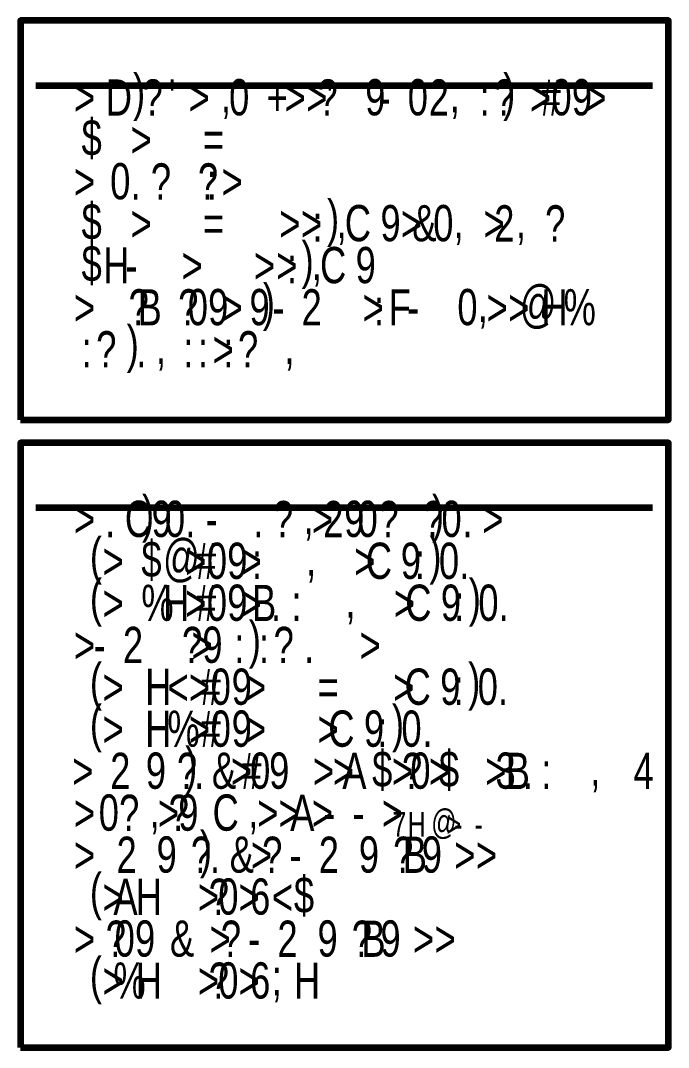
# Model space of a CAD drawing. Header units: inches. Extents: x 19 to 378, y -1 to 556.
# Drawn here: x 264.7 to 377.9, y 216.1 to 395.6 of the extents above; entities that cross this region are included whole.
import ezdxf

# ---------------------------------------------------------------- set-up
doc = ezdxf.new("R2010")
doc.units = ezdxf.units.IN
doc.layers.add('P', color=250, linetype='CONTINUOUS', lineweight=100)
doc.layers.add('Text', color=250, linetype='CONTINUOUS', lineweight=100)
doc.styles.get("Standard").update_dxf_attribs({"font": 'txt', "width": 0.75})

msp = doc.modelspace()

# ---------------------------------------------------------------- linework, layer by layer
at = {"layer": 'P', "color": 0, "linetype": 'CONTINUOUS'}
for points in [[(264.67, 325.78), (377.89, 325.78), (377.89, 395.56), (264.67, 395.56), (264.67, 325.78)], [(267.33, 384.22), (375.11, 384.22)], [(264.67, 216.11), (377.89, 216.11), (377.89, 321.78), (264.67, 321.78), (264.67, 216.11)], [(267.33, 310.44), (375.11, 310.44)]]:
    msp.add_lwpolyline(points, dxfattribs=at)

# ---------------------------------------------------------------- texts
at = {"layer": 'Text', "color": 0, "linetype": 'CONTINUOUS', "attachment_point": 4}
for s, insert, char_height, width in [('{\\fFutura|b1|i0|c1|p15;}', (306.89, 392.56), 5.6667, 6), ('{\\fFutura|b1|i0|c1|p15;}', (311.89, 392.56), 5.6667, 6), ('{\\fFutura|b1|i0|c1|p15;}', (315.44, 392.56), 5.6667, 6), ('{\\fFutura|b1|i0|c1|p15;}', (318.11, 392.56), 5.6667, 6), ('{\\fFutura|b1|i0|c1|p15;}', (321.11, 392.56), 5.6667, 6), ('{\\fFutura|b1|i0|c1|p15;}', (324.44, 392.56), 5.6667, 6), ('{\\fFutura|b1|i0|c1|p15;}', (325.89, 392.56), 5.6667, 6), ('{\\fFutura|b1|i0|c1|p15;}', (330, 392.56), 5.6667, 6), ('{\\fFutura|b1|i0|c1|p15;}', (332.44, 392.56), 5.6667, 6), ('{\\fFutura|b0|i0|c1|p15;)}', (284.33, 382.11), 6.3333, 6.6667), ('{\\fFutura|b0|i0|c1|p15;)}', (349, 382.11), 6.3333, 6.6667), ('{\\fFutura|b0|i0|c1|p15;>}', (274, 382.11), 6.3333, 6.6667), ('{\\fFutura|b0|i0|c1|p15;D}', (279.56, 382.11), 6.3333, 6.6667), ('{\\fFutura|b0|i0|c1|p15;?}', (286, 382.11), 6.3333, 6.6667), ("{\\fFutura|b0|i0|c1|p15;'}", (290.56, 382.11), 6.3333, 6.6667), ('{\\fFutura|b0|i0|c1|p15;>}', (294, 382.11), 6.3333, 6.6667), ('{\\fFutura|b0|i0|c1|p15;0}', (301.11, 382.11), 6.3333, 6.6667), ('{\\fFutura|b0|i0|c1|p15;+}', (307.67, 382.11), 6.3333, 6.6667), ('{\\fFutura|b0|i0|c1|p15;>}', (310.78, 382.11), 6.3333, 6.6667), ('{\\fFutura|b0|i0|c1|p15;>}', (314.56, 382.11), 6.3333, 6.6667), ('{\\fFutura|b0|i0|c1|p15;?}', (316.56, 382.11), 6.3333, 6.6667), ("{\\fFutura|b0|i0|c1|p15;'}", (318.11, 382.11), 6.3333, 6.6667), ('{\\fFutura|b0|i0|c1|p15;9}', (324.89, 382.11), 6.3333, 6.6667), ('{\\fFutura|b0|i0|c1|p15;0}', (332.33, 382.11), 6.3333, 6.6667), ('{\\fFutura|b0|i0|c1|p15;2}', (336, 382.11), 6.3333, 6.6667), ('{\\fFutura|b0|i0|c1|p15;?}', (347.44, 382.11), 6.3333, 6.6667), ('{\\fFutura|b0|i0|c1|p15;>}', (353.67, 382.11), 6.3333, 6.6667), ('{\\fFutura|b0|i0|c1|p15;#}', (355.56, 382.11), 6.3333, 6.6667), ('{\\fFutura|b0|i0|c1|p15;0}', (357.44, 382.11), 6.3333, 6.6667), ('{\\fFutura|b0|i0|c1|p15;9}', (361, 382.11), 6.3333, 6.6667), ('{\\fFutura|b0|i0|c1|p15;>}', (363.33, 382.11), 6.3333, 6.6667), ('{\\fFutura|b0|i0|c1|p15;:}', (344.89, 382.11), 6.3333, 6.6667), ('{\\fFutura|b0|i0|c1|p15;}', (270.11, 382.11), 6.3333, 6.6667), ('{\\fFutura|b0|i0|c1|p15;}', (275.89, 382.11), 6.3333, 6.6667), ('{\\fFutura|b0|i0|c1|p15;}', (287.56, 382.11), 6.3333, 6.6667), ('{\\fFutura|b0|i0|c1|p15;}', (295.89, 382.11), 6.3333, 6.6667), ('{\\fFutura|b0|i0|c1|p15;,}', (299.67, 382.11), 6.3333, 6.6667), ('{\\fFutura|b0|i0|c1|p15;}', (304.67, 382.11), 6.3333, 6.6667), ('{\\fFutura|b0|i0|c1|p15;}', (312.67, 382.11), 6.3333, 6.6667), ('{\\fFutura|b0|i0|c1|p15; }', (321.56, 382.11), 6.3333, 6.6667), ('{\\fFutura|b0|i0|c1|p15;-}', (327.22, 382.11), 6.3333, 6.6667), ('{\\fFutura|b0|i0|c1|p15;,}', (339.67, 382.11), 6.3333, 6.6667), ('{\\fFutura|b0|i0|c1|p15;}', (341.11, 382.11), 6.3333, 6.6667), ('{\\fFutura|b0|i0|c1|p15;}', (350.67, 382.11), 6.3333, 6.6667), ('{\\fFutura|b0|i0|c1|p15;$}', (275.33, 374.78), 6.3333, 6.6667), ('{\\fFutura|b0|i0|c1|p15;>}', (283.89, 374.78), 6.3333, 6.6667), ('{\\fFutura|b0|i0|c1|p15;=}', (296.56, 374.78), 6.3333, 6.6667), ('{\\fFutura|b0|i0|c1|p15;}', (279.11, 374.78), 6.3333, 6.6667), ('{\\fFutura|b0|i0|c1|p15;}', (285.78, 374.78), 6.3333, 6.6667), ('{\\fFutura|b0|i0|c1|p15;}', (291, 374.78), 6.3333, 6.6667), ('{\\fFutura|b0|i0|c1|p15;}', (300.22, 374.78), 6.3333, 6.6667), ('{\\fFutura|b0|i0|c1|p15;}', (305.44, 374.78), 6.3333, 6.6667), ('{\\fFutura|b0|i0|c1|p15;0}', (280.33, 367.44), 6.3333, 6.6667), ('{\\fFutura|b0|i0|c1|p15;?}', (287.44, 367.44), 6.3333, 6.6667), ('{\\fFutura|b0|i0|c1|p15;?}', (295.67, 367.44), 6.3333, 6.6667), ('{\\fFutura|b0|i0|c1|p15;>}', (274, 367.44), 6.3333, 6.6667), ('{\\fFutura|b0|i0|c1|p15;:}', (297.22, 367.44), 6.3333, 6.6667), ('{\\fFutura|b0|i0|c1|p15;>}', (299.78, 367.44), 6.3333, 6.6667), ('{\\fFutura|b0|i0|c1|p15;}', (270.11, 367.44), 6.3333, 6.6667), ('{\\fFutura|b0|i0|c1|p15;}', (275.89, 367.44), 6.3333, 6.6667), ('{\\fFutura|b0|i0|c1|p15;}', (289, 367.44), 6.3333, 6.6667), ('{\\fFutura|b0|i0|c1|p15;}', (292.67, 367.44), 6.3333, 6.6667), ('{\\fFutura|b0|i0|c1|p15;}', (301.78, 367.44), 6.3333, 6.6667), ('{\\fFutura|b0|i0|c1|p15;.}', (283.89, 367.44), 6.3333, 6.6667), ('{\\fFutura|b0|i0|c1|p15;)}', (318.22, 360.11), 6.3333, 6.6667), ('{\\fFutura|b0|i0|c1|p15;$}', (275.33, 360.11), 6.3333, 6.6667), ('{\\fFutura|b0|i0|c1|p15;C}', (321.33, 360.11), 6.3333, 6.6667), ('{\\fFutura|b0|i0|c1|p15;9}', (327.56, 360.11), 6.3333, 6.6667), ('{\\fFutura|b0|i0|c1|p15;&}', (333.11, 360.11), 6.3333, 6.6667), ('{\\fFutura|b0|i0|c1|p15;0}', (336.78, 360.11), 6.3333, 6.6667), ('{\\fFutura|b0|i0|c1|p15;2}', (347.44, 360.11), 6.3333, 6.6667), ('{\\fFutura|b0|i0|c1|p15;?}', (356.33, 360.11), 6.3333, 6.6667), ('{\\fFutura|b0|i0|c1|p15;>}', (283.89, 360.11), 6.3333, 6.6667), ('{\\fFutura|b0|i0|c1|p15;=}', (296.56, 360.11), 6.3333, 6.6667), ('{\\fFutura|b0|i0|c1|p15;>}', (309.89, 360.11), 6.3333, 6.6667), ('{\\fFutura|b0|i0|c1|p15;>}', (313.67, 360.11), 6.3333, 6.6667), ('{\\fFutura|b0|i0|c1|p15;:}', (315.67, 360.11), 6.3333, 6.6667), ('{\\fFutura|b0|i0|c1|p15;>}', (331.11, 360.11), 6.3333, 6.6667), ('{\\fFutura|b0|i0|c1|p15;>}', (345.56, 360.11), 6.3333, 6.6667), ('{\\fFutura|b0|i0|c1|p15;}', (279.11, 360.11), 6.3333, 6.6667), ('{\\fFutura|b0|i0|c1|p15;}', (285.78, 360.11), 6.3333, 6.6667), ('{\\fFutura|b0|i0|c1|p15;}', (291, 360.11), 6.3333, 6.6667), ('{\\fFutura|b0|i0|c1|p15;}', (300.22, 360.11), 6.3333, 6.6667), ('{\\fFutura|b0|i0|c1|p15;}', (305.44, 360.11), 6.3333, 6.6667), ('{\\fFutura|b0|i0|c1|p15;}', (311.78, 360.11), 6.3333, 6.6667), ('{\\fFutura|b0|i0|c1|p15; }', (324.33, 360.11), 6.3333, 6.6667), ('{\\fFutura|b0|i0|c1|p15;}', (329.22, 360.11), 6.3333, 6.6667), ('{\\fFutura|b0|i0|c1|p15;}', (341.89, 360.11), 6.3333, 6.6667), ('{\\fFutura|b0|i0|c1|p15;}', (352.67, 360.11), 6.3333, 6.6667), ('{\\fFutura|b0|i0|c1|p15; }', (358, 360.11), 6.3333, 6.6667), ('{\\fFutura|b0|i0|c1|p15;}', (361.22, 360.11), 6.3333, 6.6667), ('{\\fFutura|b0|i0|c1|p15;)}', (313.78, 352.78), 6.3333, 6.6667), ('{\\fFutura|b0|i0|c1|p15;,}', (319.89, 360.11), 6.3333, 6.6667), ('{\\fFutura|b0|i0|c1|p15;,}', (340.33, 360.11), 6.3333, 6.6667), ('{\\fFutura|b0|i0|c1|p15;,}', (351.22, 360.11), 6.3333, 6.6667), ('{\\fFutura|b0|i0|c1|p15;$}', (275.33, 352.78), 6.3333, 6.6667), ('{\\fFutura|b0|i0|c1|p15;H}', (279.11, 352.78), 6.3333, 6.6667), ('{\\fFutura|b0|i0|c1|p15;C}', (317, 352.78), 6.3333, 6.6667), ('{\\fFutura|b0|i0|c1|p15;9}', (323.22, 352.78), 6.3333, 6.6667), ('{\\fFutura|b0|i0|c1|p15;>}', (292.78, 352.78), 6.3333, 6.6667), ('{\\fFutura|b0|i0|c1|p15;>}', (305.44, 352.78), 6.3333, 6.6667), ('{\\fFutura|b0|i0|c1|p15;>}', (309.33, 352.78), 6.3333, 6.6667), ('{\\fFutura|b0|i0|c1|p15;:}', (311.22, 352.78), 6.3333, 6.6667), ('{\\fFutura|b0|i0|c1|p15;-}', (283, 352.78), 6.3333, 6.6667), ('{\\fFutura|b0|i0|c1|p15;}', (288.11, 352.78), 6.3333, 6.6667), ('{\\fFutura|b0|i0|c1|p15;}', (294.78, 352.78), 6.3333, 6.6667), ('{\\fFutura|b0|i0|c1|p15;}', (300, 352.78), 6.3333, 6.6667), ('{\\fFutura|b0|i0|c1|p15;}', (307.44, 352.78), 6.3333, 6.6667), ('{\\fFutura|b0|i0|c1|p15; }', (320, 352.78), 6.3333, 6.6667), ('{\\fFutura|b0|i0|c1|p15;,}', (315.56, 352.78), 6.3333, 6.6667), ('{\\fFutura|b0|i0|c1|p15;?}', (283.56, 345.44), 6.3333, 6.6667), ('{\\fFutura|b0|i0|c1|p15;B}', (285.11, 345.44), 6.3333, 6.6667), ('{\\fFutura|b0|i0|c1|p15;?}', (292.22, 345.44), 6.3333, 6.6667), ('{\\fFutura|b0|i0|c1|p15;0}', (293.89, 345.44), 6.3333, 6.6667), ('{\\fFutura|b0|i0|c1|p15;9}', (297.44, 345.44), 6.3333, 6.6667), ('{\\fFutura|b0|i0|c1|p15;9}', (304.67, 345.44), 6.3333, 6.6667), ('{\\fFutura|b0|i0|c1|p15;)}', (307, 345.44), 6.3333, 6.6667), ('{\\fFutura|b0|i0|c1|p15;2}', (313.78, 345.44), 6.3333, 6.6667), ('{\\fFutura|b0|i0|c1|p15;F}', (329, 345.44), 6.3333, 6.6667), ('{\\fFutura|b0|i0|c1|p15;0}', (341, 345.44), 6.3333, 6.6667), ('{\\fFutura|b0|i0|c1|p15;@}', (351.89, 345.44), 6.3333, 6.6667), ('{\\fFutura|b0|i0|c1|p15;H}', (355.67, 345.44), 6.3333, 6.6667), ('{\\fFutura|b0|i0|c1|p15;%}', (359.56, 345.44), 6.3333, 6.6667), ('{\\fFutura|b0|i0|c1|p15;>}', (274, 345.44), 6.3333, 6.6667), ('{\\fFutura|b0|i0|c1|p15;>}', (299.78, 345.44), 6.3333, 6.6667), ('{\\fFutura|b0|i0|c1|p15;>}', (324.44, 345.44), 6.3333, 6.6667), ('{\\fFutura|b0|i0|c1|p15;:}', (326.44, 345.44), 6.3333, 6.6667), ('{\\fFutura|b0|i0|c1|p15;>}', (346.11, 345.44), 6.3333, 6.6667), ('{\\fFutura|b0|i0|c1|p15;>}', (349.89, 345.44), 6.3333, 6.6667), ('{\\fFutura|b0|i0|c1|p15;}', (270.11, 345.44), 6.3333, 6.6667), ('{\\fFutura|b0|i0|c1|p15;}', (275.89, 345.44), 6.3333, 6.6667), ('{\\fFutura|b0|i0|c1|p15;}', (280.67, 345.44), 6.3333, 6.6667), ('{\\fFutura|b0|i0|c1|p15;}', (288.56, 345.44), 6.3333, 6.6667), ('{\\fFutura|b0|i0|c1|p15;}', (301.78, 345.44), 6.3333, 6.6667), ('{\\fFutura|b0|i0|c1|p15;-}', (308.67, 345.44), 6.3333, 6.6667), ('{\\fFutura|b0|i0|c1|p15; }', (317.56, 345.44), 6.3333, 6.6667), ('{\\fFutura|b0|i0|c1|p15;}', (320.78, 345.44), 6.3333, 6.6667), ('{\\fFutura|b0|i0|c1|p15;-}', (332.22, 345.44), 6.3333, 6.6667), ('{\\fFutura|b0|i0|c1|p15;}', (337.33, 345.44), 6.3333, 6.6667), ('{\\fFutura|b0|i0|c1|p15;}', (348, 345.44), 6.3333, 6.6667), ('{\\fFutura|b0|i0|c1|p15;}', (363.44, 345.44), 6.3333, 6.6667), ('{\\fFutura|b0|i0|c1|p15;,}', (344.56, 345.44), 6.3333, 6.6667), ('{\\fFutura|b0|i0|c1|p15;?}', (277.89, 338.11), 6.3333, 6.6667), ('{\\fFutura|b0|i0|c1|p15;)}', (283.22, 338.11), 6.3333, 6.6667), ('{\\fFutura|b0|i0|c1|p15;?}', (302.67, 338.11), 6.3333, 6.6667), ('{\\fFutura|b0|i0|c1|p15;:}', (275.33, 338.11), 6.3333, 6.6667), ('{\\fFutura|b0|i0|c1|p15;:}', (293.11, 338.11), 6.3333, 6.6667), ('{\\fFutura|b0|i0|c1|p15;:}', (295.67, 338.11), 6.3333, 6.6667), ('{\\fFutura|b0|i0|c1|p15;>}', (298.22, 338.11), 6.3333, 6.6667), ('{\\fFutura|b0|i0|c1|p15;:}', (300.11, 338.11), 6.3333, 6.6667), ('{\\fFutura|b0|i0|c1|p15;}', (279.44, 338.11), 6.3333, 6.6667), ('{\\fFutura|b0|i0|c1|p15; }', (289.89, 338.11), 6.3333, 6.6667), ('{\\fFutura|b0|i0|c1|p15; }', (304.33, 338.11), 6.3333, 6.6667), ('{\\fFutura|b0|i0|c1|p15; }', (307.56, 338.11), 6.3333, 6.6667), ('{\\fFutura|b0|i0|c1|p15;.}', (284.89, 338.11), 6.3333, 6.6667), ('{\\fFutura|b0|i0|c1|p15;,}', (288.33, 338.11), 6.3333, 6.6667), ('{\\fFutura|b0|i0|c1|p15;,}', (310.78, 338.11), 6.3333, 6.6667), ('{\\fFutura|b1|i0|c1|p15;}', (280.89, 318.89), 5.6667, 6), ('{\\fFutura|b1|i0|c1|p15;}', (285.89, 318.89), 5.6667, 6), ('{\\fFutura|b1|i0|c1|p15;}', (288.89, 318.89), 5.6667, 6), ('{\\fFutura|b1|i0|c1|p15;}', (292.44, 318.89), 5.6667, 6), ('{\\fFutura|b1|i0|c1|p15;}', (296.44, 318.89), 5.6667, 6), ('{\\fFutura|b1|i0|c1|p15;}', (300.56, 318.89), 5.6667, 6), ('{\\fFutura|b1|i0|c1|p15;}', (305.11, 318.89), 5.6667, 6), ('{\\fFutura|b1|i0|c1|p15;}', (306.67, 318.89), 5.6667, 6), ('{\\fFutura|b1|i0|c1|p15;}', (310.22, 318.89), 5.6667, 6), ('{\\fFutura|b1|i0|c1|p15;}', (314.33, 318.89), 5.6667, 6), ('{\\fFutura|b1|i0|c1|p15;}', (319, 318.89), 5.6667, 6), ('{\\fFutura|b1|i0|c1|p15;}', (322.11, 318.89), 5.6667, 6), ('{\\fFutura|b1|i0|c1|p15;}', (325.33, 318.89), 5.6667, 6), ('{\\fFutura|b1|i0|c1|p15;}', (328.22, 318.89), 5.6667, 6), ('{\\fFutura|b1|i0|c1|p15;}', (331.89, 318.89), 5.6667, 6), ('{\\fFutura|b1|i0|c1|p15;}', (333.44, 318.89), 5.6667, 6), ('{\\fFutura|b1|i0|c1|p15;}', (336.22, 318.89), 5.6667, 6), ('{\\fFutura|b1|i0|c1|p15;}', (337.67, 318.89), 5.6667, 6), ('{\\fFutura|b1|i0|c1|p15;}', (341.33, 318.89), 5.6667, 6), ('{\\fFutura|b1|i0|c1|p15;}', (344.89, 318.89), 5.6667, 6), ('{\\fFutura|b1|i0|c1|p15;}', (347.56, 318.89), 5.6667, 6), ('{\\fFutura|b1|i0|c1|p15;}', (349.11, 318.89), 5.6667, 6), ('{\\fFutura|b1|i0|c1|p15;}', (353.78, 318.89), 5.6667, 6), ('{\\fFutura|b1|i0|c1|p15;}', (358.33, 318.89), 5.6667, 6), ('{\\fFutura|b0|i0|c1|p15;)}', (285.89, 308.44), 6.3333, 6.6667), ('{\\fFutura|b0|i0|c1|p15;)}', (336.56, 308.44), 6.3333, 6.6667), ('{\\fFutura|b0|i0|c1|p15;>}', (274, 308.44), 6.3333, 6.6667), ('{\\fFutura|b0|i0|c1|p15;C}', (282.89, 308.44), 6.3333, 6.6667), ('{\\fFutura|b0|i0|c1|p15;9}', (287.56, 308.44), 6.3333, 6.6667), ('{\\fFutura|b0|i0|c1|p15;0}', (289.89, 308.44), 6.3333, 6.6667), ('{\\fFutura|b0|i0|c1|p15;?}', (308.78, 308.44), 6.3333, 6.6667), ('{\\fFutura|b0|i0|c1|p15;>}', (315.56, 308.44), 6.3333, 6.6667), ('{\\fFutura|b0|i0|c1|p15;2}', (317.56, 308.44), 6.3333, 6.6667), ('{\\fFutura|b0|i0|c1|p15;9}', (321.22, 308.44), 6.3333, 6.6667), ('{\\fFutura|b0|i0|c1|p15;0}', (323.56, 308.44), 6.3333, 6.6667), ('{\\fFutura|b0|i0|c1|p15;?}', (327.22, 308.44), 6.3333, 6.6667), ('{\\fFutura|b0|i0|c1|p15;?}', (335, 308.44), 6.3333, 6.6667), ('{\\fFutura|b0|i0|c1|p15;0}', (338.22, 308.44), 6.3333, 6.6667), ('{\\fFutura|b0|i0|c1|p15;>}', (345.33, 308.44), 6.3333, 6.6667), ('{\\fFutura|b0|i0|c1|p15;}', (270.11, 308.44), 6.3333, 6.6667), ('{\\fFutura|b0|i0|c1|p15;}', (275.89, 308.44), 6.3333, 6.6667), ('{\\fFutura|b0|i0|c1|p15;-}', (297, 308.44), 6.3333, 6.6667), ('{\\fFutura|b0|i0|c1|p15; }', (302.11, 308.44), 6.3333, 6.6667), ('{\\fFutura|b0|i0|c1|p15;}', (310.44, 308.44), 6.3333, 6.6667), ('{\\fFutura|b0|i0|c1|p15;,}', (314.11, 308.44), 6.3333, 6.6667), ('{\\fFutura|b0|i0|c1|p15; }', (328.78, 308.44), 6.3333, 6.6667), ('{\\fFutura|b0|i0|c1|p15;}', (332, 308.44), 6.3333, 6.6667), ('{\\fFutura|b0|i0|c1|p15;}', (347.22, 308.44), 6.3333, 6.6667), ('{\\fFutura|b0|i0|c1|p15;(}', (276.78, 301.11), 6.3333, 6.6667), ('{\\fFutura|b0|i0|c1|p15;.}', (279.44, 308.44), 6.3333, 6.6667), ('{\\fFutura|b0|i0|c1|p15;$}', (285.78, 301.11), 6.3333, 6.6667), ('{\\fFutura|b0|i0|c1|p15;@}', (289.56, 301.11), 6.3333, 6.6667), ('{\\fFutura|b0|i0|c1|p15;.}', (293.44, 308.44), 6.3333, 6.6667), ('{\\fFutura|b0|i0|c1|p15;.}', (305.33, 308.44), 6.3333, 6.6667), ('{\\fFutura|b0|i0|c1|p15;)}', (336.11, 301.11), 6.3333, 6.6667), ('{\\fFutura|b0|i0|c1|p15;.}', (341.89, 308.44), 6.3333, 6.6667), ('{\\fFutura|b0|i0|c1|p15;>}', (279, 301.11), 6.3333, 6.6667), ('{\\fFutura|b0|i0|c1|p15;>}', (293.44, 301.11), 6.3333, 6.6667), ('{\\fFutura|b0|i0|c1|p15;#}', (295.33, 301.11), 6.3333, 6.6667), ('{\\fFutura|b0|i0|c1|p15;0}', (297.22, 301.11), 6.3333, 6.6667), ('{\\fFutura|b0|i0|c1|p15;9}', (300.78, 301.11), 6.3333, 6.6667), ('{\\fFutura|b0|i0|c1|p15;>}', (303.11, 301.11), 6.3333, 6.6667), ('{\\fFutura|b0|i0|c1|p15;>}', (323, 301.11), 6.3333, 6.6667), ('{\\fFutura|b0|i0|c1|p15;C}', (325, 301.11), 6.3333, 6.6667), ('{\\fFutura|b0|i0|c1|p15;9}', (331.11, 301.11), 6.3333, 6.6667), ('{\\fFutura|b0|i0|c1|p15;0}', (337.78, 301.11), 6.3333, 6.6667), ('{\\fFutura|b0|i0|c1|p15;:}', (305.11, 301.11), 6.3333, 6.6667), ('{\\fFutura|b0|i0|c1|p15;:}', (333.56, 301.11), 6.3333, 6.6667), ('{\\fFutura|b0|i0|c1|p15;}', (280.89, 301.11), 6.3333, 6.6667), ('{\\fFutura|b0|i0|c1|p15;}', (282.44, 301.11), 6.3333, 6.6667), ('{\\fFutura|b0|i0|c1|p15; }', (307.67, 301.11), 6.3333, 6.6667), ('{\\fFutura|b0|i0|c1|p15;}', (310.89, 301.11), 6.3333, 6.6667), ('{\\fFutura|b0|i0|c1|p15; }', (316.11, 301.11), 6.3333, 6.6667), ('{\\fFutura|b0|i0|c1|p15;}', (319.33, 301.11), 6.3333, 6.6667), ('{\\fFutura|b0|i0|c1|p15; }', (327.89, 301.11), 6.3333, 6.6667), ('{\\fFutura|b0|i0|c1|p15;(}', (276.78, 293.78), 6.3333, 6.6667), ('{\\fFutura|b0|i0|c1|p15;,}', (314.56, 301.11), 6.3333, 6.6667), ('{\\fFutura|b0|i0|c1|p15;.}', (341.33, 301.11), 6.3333, 6.6667), ('{\\fFutura|b0|i0|c1|p15;)}', (343, 293.78), 6.3333, 6.6667), ('{\\fFutura|b0|i0|c1|p15;%}', (285.78, 293.78), 6.3333, 6.6667), ('{\\fFutura|b0|i0|c1|p15;H}', (289.56, 293.78), 6.3333, 6.6667), ('{\\fFutura|b0|i0|c1|p15;#}', (295.33, 293.78), 6.3333, 6.6667), ('{\\fFutura|b0|i0|c1|p15;0}', (297.22, 293.78), 6.3333, 6.6667), ('{\\fFutura|b0|i0|c1|p15;9}', (300.78, 293.78), 6.3333, 6.6667), ('{\\fFutura|b0|i0|c1|p15;B}', (305.11, 293.78), 6.3333, 6.6667), ('{\\fFutura|b0|i0|c1|p15;C}', (331.89, 293.78), 6.3333, 6.6667), ('{\\fFutura|b0|i0|c1|p15;9}', (338.11, 293.78), 6.3333, 6.6667), ('{\\fFutura|b0|i0|c1|p15;0}', (344.67, 293.78), 6.3333, 6.6667), ('{\\fFutura|b0|i0|c1|p15;>}', (279, 293.78), 6.3333, 6.6667), ('{\\fFutura|b0|i0|c1|p15;>}', (293.44, 293.78), 6.3333, 6.6667), ('{\\fFutura|b0|i0|c1|p15;>}', (303.11, 293.78), 6.3333, 6.6667), ('{\\fFutura|b0|i0|c1|p15;:}', (312, 293.78), 6.3333, 6.6667), ('{\\fFutura|b0|i0|c1|p15;>}', (329.89, 293.78), 6.3333, 6.6667), ('{\\fFutura|b0|i0|c1|p15;:}', (340.44, 293.78), 6.3333, 6.6667), ('{\\fFutura|b0|i0|c1|p15;}', (280.89, 293.78), 6.3333, 6.6667), ('{\\fFutura|b0|i0|c1|p15;}', (282.44, 293.78), 6.3333, 6.6667), ('{\\fFutura|b0|i0|c1|p15; }', (314.56, 293.78), 6.3333, 6.6667), ('{\\fFutura|b0|i0|c1|p15;}', (317.78, 293.78), 6.3333, 6.6667), ('{\\fFutura|b0|i0|c1|p15; }', (323, 293.78), 6.3333, 6.6667), ('{\\fFutura|b0|i0|c1|p15;}', (326.22, 293.78), 6.3333, 6.6667), ('{\\fFutura|b0|i0|c1|p15; }', (334.78, 293.78), 6.3333, 6.6667), ('{\\fFutura|b0|i0|c1|p15;)}', (304.56, 286.44), 6.3333, 6.6667), ('{\\fFutura|b0|i0|c1|p15;.}', (308.44, 293.78), 6.3333, 6.6667), ('{\\fFutura|b0|i0|c1|p15;,}', (321.44, 293.78), 6.3333, 6.6667), ('{\\fFutura|b0|i0|c1|p15;.}', (348.22, 293.78), 6.3333, 6.6667), ('{\\fFutura|b0|i0|c1|p15;2}', (282.56, 286.44), 6.3333, 6.6667), ('{\\fFutura|b0|i0|c1|p15;?}', (292.89, 286.44), 6.3333, 6.6667), ('{\\fFutura|b0|i0|c1|p15;9}', (296.44, 286.44), 6.3333, 6.6667), ('{\\fFutura|b0|i0|c1|p15;?}', (308.89, 286.44), 6.3333, 6.6667), ('{\\fFutura|b0|i0|c1|p15;>}', (274, 286.44), 6.3333, 6.6667), ('{\\fFutura|b0|i0|c1|p15;>}', (294.56, 286.44), 6.3333, 6.6667), ('{\\fFutura|b0|i0|c1|p15;:}', (302, 286.44), 6.3333, 6.6667), ('{\\fFutura|b0|i0|c1|p15;:}', (306.33, 286.44), 6.3333, 6.6667), ('{\\fFutura|b0|i0|c1|p15;>}', (323.89, 286.44), 6.3333, 6.6667), ('{\\fFutura|b0|i0|c1|p15;}', (270.11, 286.44), 6.3333, 6.6667), ('{\\fFutura|b0|i0|c1|p15;}', (275.89, 286.44), 6.3333, 6.6667), ('{\\fFutura|b0|i0|c1|p15;-}', (277.44, 286.44), 6.3333, 6.6667), ('{\\fFutura|b0|i0|c1|p15;}', (286.33, 286.44), 6.3333, 6.6667), ('{\\fFutura|b0|i0|c1|p15;}', (290, 286.44), 6.3333, 6.6667), ('{\\fFutura|b0|i0|c1|p15; }', (298.78, 286.44), 6.3333, 6.6667), ('{\\fFutura|b0|i0|c1|p15;}', (310.44, 286.44), 6.3333, 6.6667), ('{\\fFutura|b0|i0|c1|p15;}', (317.67, 286.44), 6.3333, 6.6667), ('{\\fFutura|b0|i0|c1|p15; }', (320.56, 286.44), 6.3333, 6.6667), ('{\\fFutura|b0|i0|c1|p15;}', (325.78, 286.44), 6.3333, 6.6667), ('{\\fFutura|b0|i0|c1|p15;(}', (276.78, 279.11), 6.3333, 6.6667), ('{\\fFutura|b0|i0|c1|p15;.}', (314.22, 286.44), 6.3333, 6.6667), ('{\\fFutura|b0|i0|c1|p15;)}', (342.89, 279.11), 6.3333, 6.6667), ('{\\fFutura|b0|i0|c1|p15;H}', (286.44, 279.11), 6.3333, 6.6667), ('{\\fFutura|b0|i0|c1|p15;#}', (296.11, 279.11), 6.3333, 6.6667), ('{\\fFutura|b0|i0|c1|p15;0}', (297.89, 279.11), 6.3333, 6.6667), ('{\\fFutura|b0|i0|c1|p15;9}', (301.56, 279.11), 6.3333, 6.6667), ('{\\fFutura|b0|i0|c1|p15;C}', (331.78, 279.11), 6.3333, 6.6667), ('{\\fFutura|b0|i0|c1|p15;9}', (338, 279.11), 6.3333, 6.6667), ('{\\fFutura|b0|i0|c1|p15;0}', (344.56, 279.11), 6.3333, 6.6667), ('{\\fFutura|b0|i0|c1|p15;>}', (279, 279.11), 6.3333, 6.6667), ('{\\fFutura|b0|i0|c1|p15;<}', (290.33, 279.11), 6.3333, 6.6667), ('{\\fFutura|b0|i0|c1|p15;>}', (294.11, 279.11), 6.3333, 6.6667), ('{\\fFutura|b0|i0|c1|p15;>}', (303.89, 279.11), 6.3333, 6.6667), ('{\\fFutura|b0|i0|c1|p15;=}', (316.56, 279.11), 6.3333, 6.6667), ('{\\fFutura|b0|i0|c1|p15;>}', (329.78, 279.11), 6.3333, 6.6667), ('{\\fFutura|b0|i0|c1|p15;:}', (340.33, 279.11), 6.3333, 6.6667), ('{\\fFutura|b0|i0|c1|p15;}', (280.89, 279.11), 6.3333, 6.6667), ('{\\fFutura|b0|i0|c1|p15;}', (282.44, 279.11), 6.3333, 6.6667), ('{\\fFutura|b0|i0|c1|p15;}', (305.78, 279.11), 6.3333, 6.6667), ('{\\fFutura|b0|i0|c1|p15;}', (311, 279.11), 6.3333, 6.6667), ('{\\fFutura|b0|i0|c1|p15;}', (320.22, 279.11), 6.3333, 6.6667), ('{\\fFutura|b0|i0|c1|p15;}', (325.44, 279.11), 6.3333, 6.6667), ('{\\fFutura|b0|i0|c1|p15; }', (334.67, 279.11), 6.3333, 6.6667), ('{\\fFutura|b0|i0|c1|p15;.}', (348.11, 279.11), 6.3333, 6.6667), ('{\\fFutura|b0|i0|c1|p15;(}', (276.78, 271.78), 6.3333, 6.6667), ('{\\fFutura|b0|i0|c1|p15;H}', (286.44, 271.78), 6.3333, 6.6667), ('{\\fFutura|b0|i0|c1|p15;%}', (290.33, 271.78), 6.3333, 6.6667), ('{\\fFutura|b0|i0|c1|p15;#}', (296.11, 271.78), 6.3333, 6.6667), ('{\\fFutura|b0|i0|c1|p15;0}', (297.89, 271.78), 6.3333, 6.6667), ('{\\fFutura|b0|i0|c1|p15;9}', (301.56, 271.78), 6.3333, 6.6667), ('{\\fFutura|b0|i0|c1|p15;C}', (318.44, 271.78), 6.3333, 6.6667), ('{\\fFutura|b0|i0|c1|p15;9}', (324.67, 271.78), 6.3333, 6.6667), ('{\\fFutura|b0|i0|c1|p15;)}', (329.56, 271.78), 6.3333, 6.6667), ('{\\fFutura|b0|i0|c1|p15;0}', (331.22, 271.78), 6.3333, 6.6667), ('{\\fFutura|b0|i0|c1|p15;>}', (279, 271.78), 6.3333, 6.6667), ('{\\fFutura|b0|i0|c1|p15;>}', (294.11, 271.78), 6.3333, 6.6667), ('{\\fFutura|b0|i0|c1|p15;>}', (303.89, 271.78), 6.3333, 6.6667), ('{\\fFutura|b0|i0|c1|p15;>}', (316.56, 271.78), 6.3333, 6.6667), ('{\\fFutura|b0|i0|c1|p15;:}', (327, 271.78), 6.3333, 6.6667), ('{\\fFutura|b0|i0|c1|p15;}', (280.89, 271.78), 6.3333, 6.6667), ('{\\fFutura|b0|i0|c1|p15;}', (282.44, 271.78), 6.3333, 6.6667), ('{\\fFutura|b0|i0|c1|p15;}', (305.78, 271.78), 6.3333, 6.6667), ('{\\fFutura|b0|i0|c1|p15;}', (311, 271.78), 6.3333, 6.6667), ('{\\fFutura|b0|i0|c1|p15; }', (321.44, 271.78), 6.3333, 6.6667), ('{\\fFutura|b0|i0|c1|p15;.}', (334.89, 271.78), 6.3333, 6.6667), ('{\\fFutura|b0|i0|c1|p15;2}', (280.33, 264.44), 6.3333, 6.6667), ('{\\fFutura|b0|i0|c1|p15;9}', (286.56, 264.44), 6.3333, 6.6667), ('{\\fFutura|b0|i0|c1|p15;?}', (292, 264.44), 6.3333, 6.6667), ('{\\fFutura|b0|i0|c1|p15;)}', (293.44, 264.44), 6.3333, 6.6667), ('{\\fFutura|b0|i0|c1|p15;&}', (298.11, 264.44), 6.3333, 6.6667), ('{\\fFutura|b0|i0|c1|p15;#}', (303.22, 264.44), 6.3333, 6.6667), ('{\\fFutura|b0|i0|c1|p15;0}', (304.78, 264.44), 6.3333, 6.6667), ('{\\fFutura|b0|i0|c1|p15;9}', (308.11, 264.44), 6.3333, 6.6667), ('{\\fFutura|b0|i0|c1|p15;A}', (320.89, 264.44), 6.3333, 6.6667), ('{\\fFutura|b0|i0|c1|p15;$}', (326.11, 264.44), 6.3333, 6.6667), ('{\\fFutura|b0|i0|c1|p15;?}', (331.33, 264.44), 6.3333, 6.6667), ('{\\fFutura|b0|i0|c1|p15;0}', (332.78, 264.44), 6.3333, 6.6667), ('{\\fFutura|b0|i0|c1|p15;$}', (337.78, 264.44), 6.3333, 6.6667), ('{\\fFutura|b0|i0|c1|p15;3}', (347.67, 264.44), 6.3333, 6.6667), ('{\\fFutura|b0|i0|c1|p15;B}', (349.44, 264.44), 6.3333, 6.6667), ('{\\fFutura|b0|i0|c1|p15;4}', (371.78, 264.44), 6.3333, 6.6667), ('{\\fFutura|b0|i0|c1|p15;>}', (273.67, 264.44), 6.3333, 6.6667), ('{\\fFutura|b0|i0|c1|p15;>}', (301.44, 264.44), 6.3333, 6.6667), ('{\\fFutura|b0|i0|c1|p15;>}', (315.78, 264.44), 6.3333, 6.6667), ('{\\fFutura|b0|i0|c1|p15;>}', (319.22, 264.44), 6.3333, 6.6667), ('{\\fFutura|b0|i0|c1|p15;>}', (329.56, 264.44), 6.3333, 6.6667), ('{\\fFutura|b0|i0|c1|p15;>}', (336, 264.44), 6.3333, 6.6667), ('{\\fFutura|b0|i0|c1|p15;>}', (345.89, 264.44), 6.3333, 6.6667), ('{\\fFutura|b0|i0|c1|p15;:}', (355.67, 264.44), 6.3333, 6.6667), ('{\\fFutura|b0|i0|c1|p15;}', (270.11, 264.44), 6.3333, 6.6667), ('{\\fFutura|b0|i0|c1|p15;}', (275.33, 264.44), 6.3333, 6.6667), ('{\\fFutura|b0|i0|c1|p15; }', (283.67, 264.44), 6.3333, 6.6667), ('{\\fFutura|b0|i0|c1|p15;}', (288.67, 264.44), 6.3333, 6.6667), ('{\\fFutura|b0|i0|c1|p15;}', (310.22, 264.44), 6.3333, 6.6667), ('{\\fFutura|b0|i0|c1|p15; }', (312.78, 264.44), 6.3333, 6.6667), ('{\\fFutura|b0|i0|c1|p15;}', (317.44, 264.44), 6.3333, 6.6667), ('{\\fFutura|b0|i0|c1|p15;}', (324.44, 264.44), 6.3333, 6.6667), ('{\\fFutura|b0|i0|c1|p15;}', (341.22, 264.44), 6.3333, 6.6667), ('{\\fFutura|b0|i0|c1|p15; }', (357.89, 264.44), 6.3333, 6.6667), ('{\\fFutura|b0|i0|c1|p15;}', (360.89, 264.44), 6.3333, 6.6667), ('{\\fFutura|b0|i0|c1|p15; }', (365.56, 264.44), 6.3333, 6.6667), ('{\\fFutura|b0|i0|c1|p15;}', (368.44, 264.44), 6.3333, 6.6667), ('{\\fFutura|b0|i0|c1|p15;.}', (295, 264.44), 6.3333, 6.6667), ('{\\fFutura|b0|i0|c1|p15;.}', (352.44, 264.44), 6.3333, 6.6667), ('{\\fFutura|b0|i0|c1|p15;,}', (364.22, 264.44), 6.3333, 6.6667), ('{\\fFutura|b0|i0|c1|p15;0}', (278.33, 257.11), 6.3333, 6.6667), ('{\\fFutura|b0|i0|c1|p15;?}', (281.89, 257.11), 6.3333, 6.6667), ('{\\fFutura|b0|i0|c1|p15;?}', (290.56, 257.11), 6.3333, 6.6667), ('{\\fFutura|b0|i0|c1|p15;9}', (292.22, 257.11), 6.3333, 6.6667), ('{\\fFutura|b0|i0|c1|p15;C}', (298.22, 257.11), 6.3333, 6.6667), ('{\\fFutura|b0|i0|c1|p15;A}', (311.78, 257.11), 6.3333, 6.6667), ('{\\fFutura|b0|i0|c1|p15;>}', (274, 257.11), 6.3333, 6.6667), ('{\\fFutura|b0|i0|c1|p15;>}', (288.67, 257.11), 6.3333, 6.6667), ('{\\fFutura|b0|i0|c1|p15;>}', (306, 257.11), 6.3333, 6.6667), ('{\\fFutura|b0|i0|c1|p15;>}', (309.78, 257.11), 6.3333, 6.6667), ('{\\fFutura|b0|i0|c1|p15;>}', (315.56, 257.11), 6.3333, 6.6667), ('{\\fFutura|b0|i0|c1|p15;>}', (327.78, 257.11), 6.3333, 6.6667), ('{\\fFutura|b0|i0|c1|p15;}', (270.11, 257.11), 6.3333, 6.6667), ('{\\fFutura|b0|i0|c1|p15;}', (275.89, 257.11), 6.3333, 6.6667), ('{\\fFutura|b0|i0|c1|p15;}', (283.44, 257.11), 6.3333, 6.6667), ('{\\fFutura|b0|i0|c1|p15;}', (294.56, 257.11), 6.3333, 6.6667), ('{\\fFutura|b0|i0|c1|p15; }', (301.22, 257.11), 6.3333, 6.6667), ('{\\fFutura|b0|i0|c1|p15;}', (307.89, 257.11), 6.3333, 6.6667), ('{\\fFutura|b0|i0|c1|p15;-}', (317.56, 257.11), 6.3333, 6.6667), ('{\\fFutura|b0|i0|c1|p15;-}', (322.67, 257.11), 6.3333, 6.6667), ('{\\fFutura|b0|i0|c1|p15;7}', (329.67, 255.11), 4.3333, 4.6667), ('{\\fFutura|b0|i0|c1|p15;H}', (332.33, 255.11), 4.3333, 4.6667), ('{\\fFutura|b0|i0|c1|p15;@}', (336.44, 255.11), 4.3333, 4.6667), ('{\\fFutura|b0|i0|c1|p15;>}', (339.11, 255.11), 4.3333, 4.6667), ('{\\fFutura|b0|i0|c1|p15;,}', (287.22, 257.11), 6.3333, 6.6667), ('{\\fFutura|b0|i0|c1|p15;,}', (304.44, 257.11), 6.3333, 6.6667), ('{\\fFutura|b0|i0|c1|p15;}', (335, 255.11), 4.3333, 4.6667), ('{\\fFutura|b0|i0|c1|p15;-}', (340.44, 255.11), 4.3333, 4.6667), ('{\\fFutura|b0|i0|c1|p15;-}', (344, 255.11), 4.3333, 4.6667), ('{\\fFutura|b0|i0|c1|p15;2}', (281.44, 249.78), 6.3333, 6.6667), ('{\\fFutura|b0|i0|c1|p15;9}', (288.44, 249.78), 6.3333, 6.6667), ('{\\fFutura|b0|i0|c1|p15;?}', (294.44, 249.78), 6.3333, 6.6667), ('{\\fFutura|b0|i0|c1|p15;)}', (296, 249.78), 6.3333, 6.6667), ('{\\fFutura|b0|i0|c1|p15;&}', (301.22, 249.78), 6.3333, 6.6667), ('{\\fFutura|b0|i0|c1|p15;?}', (306.89, 249.78), 6.3333, 6.6667), ('{\\fFutura|b0|i0|c1|p15;2}', (316.78, 249.78), 6.3333, 6.6667), ('{\\fFutura|b0|i0|c1|p15;9}', (323.78, 249.78), 6.3333, 6.6667), ('{\\fFutura|b0|i0|c1|p15;?}', (329.78, 249.78), 6.3333, 6.6667), ('{\\fFutura|b0|i0|c1|p15;9}', (334.78, 249.78), 6.3333, 6.6667), ('{\\fFutura|b0|i0|c1|p15;>}', (274, 249.78), 6.3333, 6.6667), ('{\\fFutura|b0|i0|c1|p15;>}', (304.89, 249.78), 6.3333, 6.6667), ('{\\fFutura|b0|i0|c1|p15;B}', (331.44, 249.78), 6.3333, 6.6667), ('{\\fFutura|b0|i0|c1|p15;>}', (340.44, 249.78), 6.3333, 6.6667), ('{\\fFutura|b0|i0|c1|p15;>}', (344.22, 249.78), 6.3333, 6.6667), ('{\\fFutura|b0|i0|c1|p15;}', (270.11, 249.78), 6.3333, 6.6667), ('{\\fFutura|b0|i0|c1|p15;}', (275.89, 249.78), 6.3333, 6.6667), ('{\\fFutura|b0|i0|c1|p15; }', (285.11, 249.78), 6.3333, 6.6667), ('{\\fFutura|b0|i0|c1|p15;}', (290.78, 249.78), 6.3333, 6.6667), ('{\\fFutura|b0|i0|c1|p15; }', (308.44, 249.78), 6.3333, 6.6667), ('{\\fFutura|b0|i0|c1|p15; }', (320.56, 249.78), 6.3333, 6.6667), ('{\\fFutura|b0|i0|c1|p15;}', (326.11, 249.78), 6.3333, 6.6667), ('{\\fFutura|b0|i0|c1|p15; }', (337.22, 249.78), 6.3333, 6.6667), ('{\\fFutura|b0|i0|c1|p15;}', (342.33, 249.78), 6.3333, 6.6667), ('{\\fFutura|b0|i0|c1|p15;-}', (311.67, 249.78), 6.3333, 6.6667), ('{\\fFutura|b0|i0|c1|p15;(}', (276.78, 242.44), 6.3333, 6.6667), ('{\\fFutura|b0|i0|c1|p15;.}', (297.78, 249.78), 6.3333, 6.6667), ('{\\fFutura|b0|i0|c1|p15;$}', (312.44, 242.44), 6.3333, 6.6667), ('{\\fFutura|b0|i0|c1|p15;>}', (279, 242.44), 6.3333, 6.6667), ('{\\fFutura|b0|i0|c1|p15;A}', (280.89, 242.44), 6.3333, 6.6667), ('{\\fFutura|b0|i0|c1|p15;H}', (284.78, 242.44), 6.3333, 6.6667), ('{\\fFutura|b0|i0|c1|p15;>}', (295.67, 242.44), 6.3333, 6.6667), ('{\\fFutura|b0|i0|c1|p15;?}', (297.56, 242.44), 6.3333, 6.6667), ('{\\fFutura|b0|i0|c1|p15;0}', (299.22, 242.44), 6.3333, 6.6667), ('{\\fFutura|b0|i0|c1|p15;>}', (302.78, 242.44), 6.3333, 6.6667), ('{\\fFutura|b0|i0|c1|p15;6}', (304.78, 242.44), 6.3333, 6.6667), ('{\\fFutura|b0|i0|c1|p15;<}', (308.56, 242.44), 6.3333, 6.6667), ('{\\fFutura|b0|i0|c1|p15;}', (288.56, 242.44), 6.3333, 6.6667), ('{\\fFutura|b0|i0|c1|p15;}', (291.22, 242.44), 6.3333, 6.6667), ('{\\fFutura|b0|i0|c1|p15;}', (316.33, 242.44), 6.3333, 6.6667), ('{\\fFutura|b0|i0|c1|p15;}', (319, 242.44), 6.3333, 6.6667), ('{\\fFutura|b0|i0|c1|p15;>}', (274, 235.11), 6.3333, 6.6667), ('{\\fFutura|b0|i0|c1|p15;?}', (279.56, 235.11), 6.3333, 6.6667), ('{\\fFutura|b0|i0|c1|p15;0}', (281.11, 235.11), 6.3333, 6.6667), ('{\\fFutura|b0|i0|c1|p15;9}', (284.67, 235.11), 6.3333, 6.6667), ('{\\fFutura|b0|i0|c1|p15;&}', (290.78, 235.11), 6.3333, 6.6667), ('{\\fFutura|b0|i0|c1|p15;>}', (297.67, 235.11), 6.3333, 6.6667), ('{\\fFutura|b0|i0|c1|p15;?}', (299.67, 235.11), 6.3333, 6.6667), ('{\\fFutura|b0|i0|c1|p15;2}', (309.56, 235.11), 6.3333, 6.6667), ('{\\fFutura|b0|i0|c1|p15;9}', (316.56, 235.11), 6.3333, 6.6667), ('{\\fFutura|b0|i0|c1|p15;?}', (322.56, 235.11), 6.3333, 6.6667), ('{\\fFutura|b0|i0|c1|p15;B}', (324.22, 235.11), 6.3333, 6.6667), ('{\\fFutura|b0|i0|c1|p15;9}', (327.56, 235.11), 6.3333, 6.6667), ('{\\fFutura|b0|i0|c1|p15;>}', (333.22, 235.11), 6.3333, 6.6667), ('{\\fFutura|b0|i0|c1|p15;>}', (337, 235.11), 6.3333, 6.6667), ('{\\fFutura|b0|i0|c1|p15;}', (270.11, 235.11), 6.3333, 6.6667), ('{\\fFutura|b0|i0|c1|p15;}', (275.89, 235.11), 6.3333, 6.6667), ('{\\fFutura|b0|i0|c1|p15;}', (287, 235.11), 6.3333, 6.6667), ('{\\fFutura|b0|i0|c1|p15; }', (294.44, 235.11), 6.3333, 6.6667), ('{\\fFutura|b0|i0|c1|p15; }', (301.22, 235.11), 6.3333, 6.6667), ('{\\fFutura|b0|i0|c1|p15; }', (313.33, 235.11), 6.3333, 6.6667), ('{\\fFutura|b0|i0|c1|p15;}', (318.89, 235.11), 6.3333, 6.6667), ('{\\fFutura|b0|i0|c1|p15; }', (329.89, 235.11), 6.3333, 6.6667), ('{\\fFutura|b0|i0|c1|p15;}', (335.11, 235.11), 6.3333, 6.6667), ('{\\fFutura|b0|i0|c1|p15;-}', (304.44, 235.11), 6.3333, 6.6667), ('{\\fFutura|b0|i0|c1|p15;(}', (276.78, 227.78), 6.3333, 6.6667), ('{\\fFutura|b0|i0|c1|p15;>}', (279, 227.78), 6.3333, 6.6667), ('{\\fFutura|b0|i0|c1|p15;%}', (280.89, 227.78), 6.3333, 6.6667), ('{\\fFutura|b0|i0|c1|p15;H}', (284.78, 227.78), 6.3333, 6.6667), ('{\\fFutura|b0|i0|c1|p15;>}', (295.67, 227.78), 6.3333, 6.6667), ('{\\fFutura|b0|i0|c1|p15;?}', (297.56, 227.78), 6.3333, 6.6667), ('{\\fFutura|b0|i0|c1|p15;0}', (299.22, 227.78), 6.3333, 6.6667), ('{\\fFutura|b0|i0|c1|p15;>}', (302.78, 227.78), 6.3333, 6.6667), ('{\\fFutura|b0|i0|c1|p15;6}', (304.78, 227.78), 6.3333, 6.6667), ('{\\fFutura|b0|i0|c1|p15;;}', (308.56, 227.78), 6.3333, 6.6667), ('{\\fFutura|b0|i0|c1|p15;H}', (312.44, 227.78), 6.3333, 6.6667), ('{\\fFutura|b0|i0|c1|p15;}', (288.56, 227.78), 6.3333, 6.6667), ('{\\fFutura|b0|i0|c1|p15;}', (291.22, 227.78), 6.3333, 6.6667), ('{\\fFutura|b0|i0|c1|p15;}', (316.33, 227.78), 6.3333, 6.6667), ('{\\fFutura|b0|i0|c1|p15;}', (319, 227.78), 6.3333, 6.6667)]:
    msp.add_mtext(s, dxfattribs=dict(at, insert=insert, char_height=char_height, width=width))

doc.saveas('drawing.dxf')
